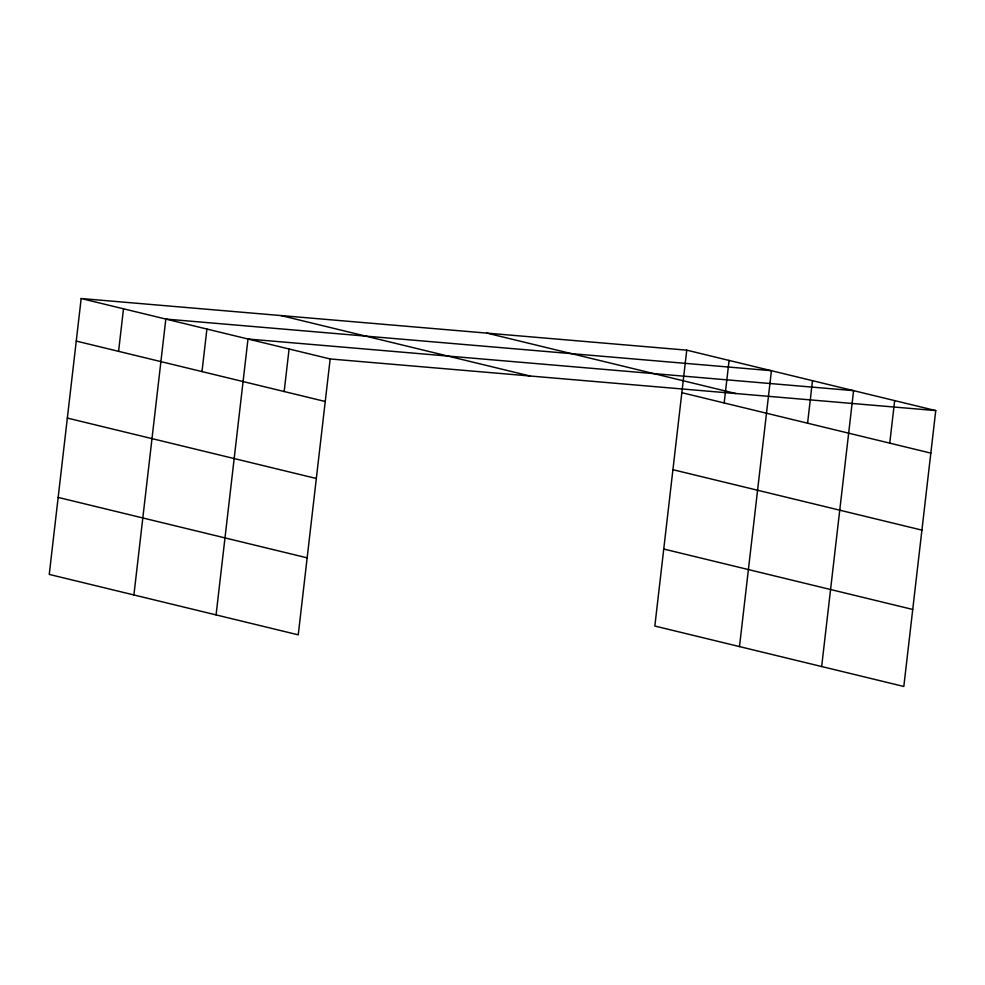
<?xml version="1.0" encoding="UTF-8"?>
<svg xmlns="http://www.w3.org/2000/svg" width="985" height="985" viewBox="0 0 985 985"><rect width="100%" height="100%" fill="white"/><g stroke="black" fill="none" stroke-linecap="round" stroke-linejoin="round"><path stroke-width="1.48" d="M81.176 298.529L49.25 574.415L298.246 634.845L330.16 358.959L81.176 298.529L686.754 350.155L935.75 410.585L903.824 686.471L654.84 626.041L686.754 350.155M118.582 351.337L123.494 308.81M133.911 594.965L165.825 319.078L771.415 370.692L739.489 646.579M201.987 371.591L206.912 329.052M216.072 614.911L247.998 339.025L853.576 390.639L821.662 666.525M284.16 391.525L289.085 348.998M724.16 402.963L729.085 360.424M807.577 423.205L812.502 380.666M889.75 443.139L894.663 400.612M330.16 358.959L935.75 410.585M486.91 333.115L735.906 393.544M681.842 392.683L930.825 453.112M281.021 315.569L530.004 375.999M672.927 469.697L921.923 530.127M76.251 341.069L325.247 401.498M663.742 549.027L912.738 609.456M67.337 418.071L316.333 478.501M58.164 497.413L307.148 557.842"/></g></svg>
